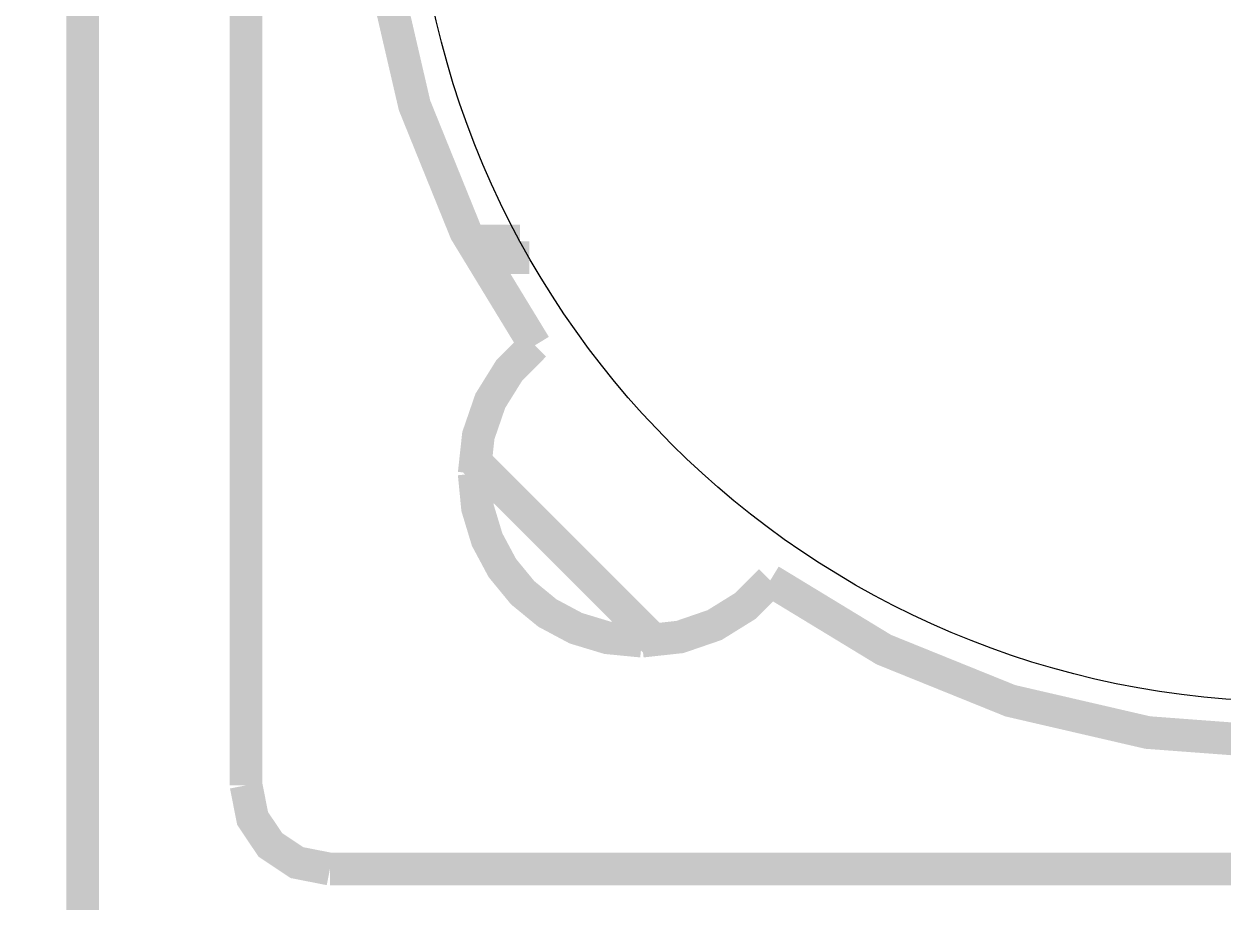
# Model space of a CAD drawing. Header units: inches. Extents: x 15 to 148, y 10 to 111.
# Drawn here: x 130.984 to 131.548, y 103.71 to 104.123 of the extents above; entities that cross this region are included whole.
import ezdxf

# ---------------------------------------------------------------- set-up
doc = ezdxf.new("R2010")
doc.units = ezdxf.units.IN
doc.header["$MEASUREMENT"] = 0
doc.layers.add('BLK_12AWG', color=7, linetype='Continuous')

# ---------------------------------------------------------------- blocks, each defined once
blk = doc.blocks.new('CEGHHMI')
at = {"const_width": 0.008}
for points in [[(118.1962222709622, 105.6499242091128), (118.1962222709622, 106.1207902091128)], [(118.1962222709622, 105.6499242091128), (118.1962222709622, 106.1207902091128)], [(118.1962222709622, 105.6499242091128), (118.1962222709622, 106.1207902091128)], [(118.1303092709622, 105.9153462091128), (118.1563092709622, 105.9153462091128), (118.1563092709622, 105.5055862091128), (117.7652692709622, 105.5055862091128), (117.7652692709622, 105.9153462091128), (117.7912692709622, 105.9153462091128)], [(118.1303092709622, 105.9153462091128), (118.1563092709622, 105.9153462091128), (118.1563092709622, 105.5055862091128), (117.7652692709622, 105.5055862091128), (117.7652692709622, 105.9153462091128), (117.7912692709622, 105.9153462091128)], [(118.1303092709622, 105.9153462091128), (118.1563092709622, 105.9153462091128), (118.1563092709622, 105.5055862091128), (117.7652692709622, 105.5055862091128), (117.7652692709622, 105.9153462091128), (117.7912692709622, 105.9153462091128)], [(118.2269312709622, 105.8853572091128), (118.2296012709622, 105.8497032091128), (118.2373702709622, 105.8161472091128), (118.2498772709622, 105.7852272091128), (118.2667602709622, 105.7574812091128)], [(118.2269312709622, 105.8853572091128), (118.2296012709622, 105.8497032091128), (118.2373702709622, 105.8161472091128), (118.2498772709622, 105.7852272091128), (118.2667602709622, 105.7574812091128)], [(118.2269312709622, 105.8853572091128), (118.2296012709622, 105.8497032091128), (118.2373702709622, 105.8161472091128), (118.2498772709622, 105.7852272091128), (118.2667602709622, 105.7574812091128)], [(118.2515402709622, 105.7829952091128), (118.2631042709622, 105.7829952091128)], [(118.2515402709622, 105.7829952091128), (118.2631042709622, 105.7829952091128)], [(118.2515402709622, 105.7829952091128), (118.2631042709622, 105.7829952091128)], [(118.2653792709622, 105.7789012091128), (118.2536832709622, 105.7789012091128)], [(118.2653792709622, 105.7789012091128), (118.2536832709622, 105.7789012091128)], [(118.2653792709622, 105.7789012091128), (118.2536832709622, 105.7789012091128)], [(118.2519452709622, 105.7261192091128), (118.2529592709622, 105.7354202091128), (118.2558772709622, 105.7439062091128), (118.2605122709622, 105.7513642091128), (118.2666812709622, 105.7575762091128)], [(118.2519452709622, 105.7261192091128), (118.2529592709622, 105.7354202091128), (118.2558772709622, 105.7439062091128), (118.2605122709622, 105.7513642091128), (118.2666812709622, 105.7575762091128)], [(118.2519452709622, 105.7261192091128), (118.2529592709622, 105.7354202091128), (118.2558772709622, 105.7439062091128), (118.2605122709622, 105.7513642091128), (118.2666812709622, 105.7575762091128)], [(118.2520612709622, 105.7292042091128), (118.2959742709622, 105.6852912091128)], [(118.2520612709622, 105.7292042091128), (118.2959742709622, 105.6852912091128)], [(118.2520612709622, 105.7292042091128), (118.2959742709622, 105.6852912091128)], [(118.2519452709622, 105.7261192091128), (118.2527592709622, 105.7177472091128), (118.2551032709622, 105.7100052091128), (118.2588272709622, 105.7030432091128), (118.2637812709622, 105.6970102091128), (118.2698132709622, 105.6920572091128), (118.2767752709622, 105.6883332091128), (118.2845182709622, 105.6859892091128), (118.2928902709622, 105.6851742091128)], [(118.2519452709622, 105.7261192091128), (118.2527592709622, 105.7177472091128), (118.2551032709622, 105.7100052091128), (118.2588272709622, 105.7030432091128), (118.2637812709622, 105.6970102091128), (118.2698132709622, 105.6920572091128), (118.2767752709622, 105.6883332091128), (118.2845182709622, 105.6859892091128), (118.2928902709622, 105.6851742091128)], [(118.2519452709622, 105.7261192091128), (118.2527592709622, 105.7177472091128), (118.2551032709622, 105.7100052091128), (118.2588272709622, 105.7030432091128), (118.2637812709622, 105.6970102091128), (118.2698132709622, 105.6920572091128), (118.2767752709622, 105.6883332091128), (118.2845182709622, 105.6859892091128), (118.2928902709622, 105.6851742091128)], [(118.3243472709622, 105.6999102091128), (118.3181352709622, 105.6937422091128), (118.3106772709622, 105.6891062091128), (118.3021902709622, 105.6861892091128), (118.2928902709622, 105.6851742091128)], [(118.3243472709622, 105.6999102091128), (118.3181352709622, 105.6937422091128), (118.3106772709622, 105.6891062091128), (118.3021902709622, 105.6861892091128), (118.2928902709622, 105.6851742091128)], [(118.3243472709622, 105.6999102091128), (118.3181352709622, 105.6937422091128), (118.3106772709622, 105.6891062091128), (118.3021902709622, 105.6861892091128), (118.2928902709622, 105.6851742091128)], [(118.3242512709622, 105.6999902091128), (118.3519972709622, 105.6831072091128), (118.3829172709622, 105.6706002091128), (118.4164732709622, 105.6628312091128), (118.4521282709622, 105.6601612091128)], [(118.3242512709622, 105.6999902091128), (118.3519972709622, 105.6831072091128), (118.3829172709622, 105.6706002091128), (118.4164732709622, 105.6628312091128), (118.4521282709622, 105.6601612091128)], [(118.3242512709622, 105.6999902091128), (118.3519972709622, 105.6831072091128), (118.3829172709622, 105.6706002091128), (118.4164732709622, 105.6628312091128), (118.4521282709622, 105.6601612091128)], [(118.1962222709622, 105.6499242091128), (118.1978022709622, 105.6418672091128), (118.2021402709622, 105.6353702091128), (118.2086382709622, 105.6310312091128), (118.2166952709622, 105.6294522091128)], [(118.1962222709622, 105.6499242091128), (118.1978022709622, 105.6418672091128), (118.2021402709622, 105.6353702091128), (118.2086382709622, 105.6310312091128), (118.2166952709622, 105.6294522091128)], [(118.1962222709622, 105.6499242091128), (118.1978022709622, 105.6418672091128), (118.2021402709622, 105.6353702091128), (118.2086382709622, 105.6310312091128), (118.2166952709622, 105.6294522091128)], [(118.6875612709622, 105.6294522091128), (118.2166952709622, 105.6294522091128)], [(118.6875612709622, 105.6294522091128), (118.2166952709622, 105.6294522091128)], [(118.6875612709622, 105.6294522091128), (118.2166952709622, 105.6294522091128)]]:
    blk.add_lwpolyline(points, dxfattribs=at)
blk.add_circle((118.4521282709622, 105.8853572091128), 0.214961)
blk.add_circle((118.4521282709622, 105.8853572091128), 0.214961)
blk.add_circle((118.4521282709622, 105.8853572091128), 0.214961)

msp = doc.modelspace()

# ---------------------------------------------------------------- block references
at = {"layer": 'BLK_12AWG', "xscale": 1.92375, "yscale": 1.92375, "zscale": 1.92375}
msp.add_blockref('CEGHHMI', (-96.29147135997835, -99.47948265004621), dxfattribs=at)

doc.saveas('drawing.dxf')
